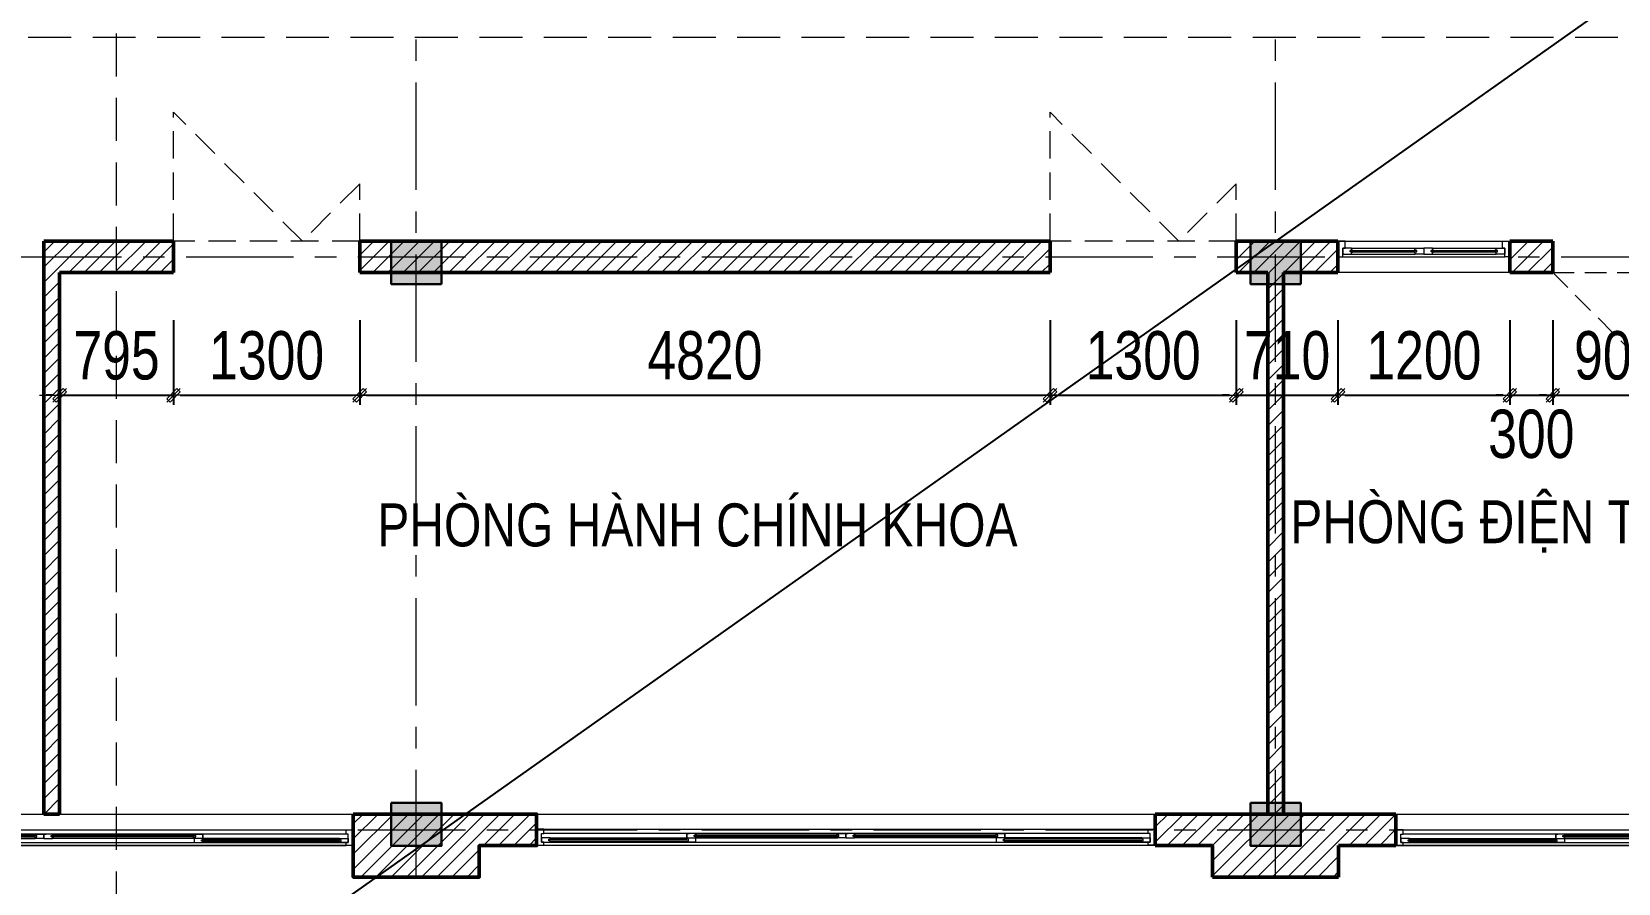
# Model space of a CAD drawing. Header units: millimetres. Extents: x 1109421 to 1726579, y -247837 to 144927.
# Drawn here: x 1568449 to 1579526, y -213094 to -207148 of the extents above; entities that cross this region are included whole.
import ezdxf

# ---------------------------------------------------------------- set-up
doc = ezdxf.new("R2010")
doc.units = ezdxf.units.MM
doc.header["$LTSCALE"] = 600
doc.header["$MEASUREMENT"] = 0
for name, pattern in [('00_Hidden', [2.4, 1.6, -0.8]), ('CENTER', [2, 1.25, -0.25, 0.25, -0.25]), ('HIDDEN', [0.375, 0.25, -0.125])]:
    doc.linetypes.add(name, pattern=pattern)
doc.layers.get('0').update_dxf_attribs({"lineweight": 0})
doc.layers.get('Defpoints').update_dxf_attribs({"lineweight": 0})
for name, color, linetype, lineweight in [('0.15_Cua', 144, 'Continuous', 15), ('cat1', 30, 'Continuous', 50), ('cat2', 22, 'Continuous', 30), ('dim', 144, 'Continuous', 13), ('hatch1', 136, 'Continuous', 9), ('LC MANH DUT', 35, 'HIDDEN', 5), ('LC Text2', 7, 'Continuous', 25), ('Noi that', 35, 'Continuous', 9), ('thay1', 63, 'Continuous', 18), ('truc', 76, 'CENTER', 9)]:
    doc.layers.add(name, color=color, linetype=linetype, lineweight=lineweight)
doc.layers.add('KCS_Plotter', color=11, linetype='Continuous', plot=False)
doc.styles.add('HOATBIF', font='hoatbif.shx', dxfattribs={"width": 0.8})
doc.styles.add('T2', font='VHARIAL.TTF', dxfattribs={"width": 0.8})
doc.dimstyles.new('1-135', dxfattribs={"dimscale": 135, "dimtxt": 2.5, "dimasz": 0.35, "dimexe": 0.5, "dimexo": 0, "dimgap": 0.8, "dimtad": 1, "dimdec": 0, "dimzin": 0, "dimdsep": 46, "dimtxsty": 'HOATBIF', "dimblk1": 'DOT', "dimblk2": 'DOT', "dimsah": 1, "dimcen": -1, "dimdle": 1, "dimclrd": 256, "dimclre": 256, "dimclrt": 4, "dimadec": 3, "dimazin": 2, "dimtfac": 0.333333, "dimtdec": 0, "dimtix": 1, "dimtmove": 2, "dimatfit": 3, "dimldrblk": 'DOT', "dimfxl": 1, "dimtvp": 0.833333, "dimtolj": 1, "dimtzin": 0, "dimarcsym": 0})

# ---------------------------------------------------------------- blocks, each defined once
blk = doc.blocks.new('*U609')
for p, q in [((50, 0), (4270, 0)), ((50, -110), (4270, -110)), ((95, -20), (1050, -20)), ((1110, -50), (2100, -50)), ((1110, -80), (2100, -80)), ((3210, -50), (2220, -50)), ((3210, -80), (2220, -80)), ((4225, -20), (3270, -20)), ((4225, -50), (3270, -50))]:
    blk.add_line(p, q)
at = {"color": 8, "lineweight": 5}
for p, q in [((50, -20), (4270, -20)), ((4270, -80), (50, -80)), ((95, -30), (1050, -30)), ((95, -40), (1050, -40)), ((95, -50), (1050, -50)), ((1110, -60), (2100, -60)), ((1110, -70), (2100, -70)), ((3210, -60), (2220, -60)), ((3210, -70), (2220, -70)), ((4225, -30), (3270, -30)), ((4225, -40), (3270, -40))]:
    blk.add_line(p, q, dxfattribs=at)
for points in [[(50, -20), (35, -20), (35, -80), (50, -80), (50, -110), (0, -110), (0, 0), (0, 0), (0, 0), (50, 0), (50, -20), (35, -20)], [(4270, -20), (4285, -20), (4285, -80), (4270, -80), (4270, -110), (4320, -110), (4320, 0), (4320, 0), (4320, 0), (4270, 0), (4270, -20), (4285, -20)], [(95, -40), (95, -50), (35, -50), (35, -20), (95, -20), (95, -30), (85, -30), (85, -40), (95, -40)], [(1050, -40), (1050, -50), (1110, -50), (1110, -20), (1050, -20), (1050, -30), (1060, -30), (1060, -40), (1050, -40)], [(1110, -70), (1110, -80), (1050, -80), (1050, -50), (1110, -50), (1110, -60), (1100, -60), (1100, -70), (1110, -70)], [(1050, -50), (1050, -80), (1065, -80)], [(2100, -70), (2100, -80), (2160, -80), (2160, -50), (2100, -50), (2100, -60), (2110, -60), (2110, -70), (2100, -70)], [(2160, -50), (2160, -80), (2145, -80)], [(2160, -50), (2160, -80), (2175, -80)], [(2220, -70), (2220, -80), (2160, -80), (2160, -50), (2220, -50), (2220, -60), (2210, -60), (2210, -70), (2220, -70)], [(3270, -40), (3270, -50), (3210, -50), (3210, -20), (3270, -20), (3270, -30), (3260, -30), (3260, -40), (3270, -40)], [(3210, -70), (3210, -80), (3270, -80), (3270, -50), (3210, -50), (3210, -60), (3220, -60), (3220, -70), (3210, -70)], [(3270, -50), (3270, -80), (3255, -80)], [(4225, -40), (4225, -50), (4285, -50), (4285, -20), (4225, -20), (4225, -30), (4235, -30), (4235, -40), (4225, -40)]]:
    blk.add_lwpolyline(points)
for centre, start, end in [((94, -32), 14.2151, 83.5658), ((94, -38), 276.4342, 345.7849), ((1051, -32), 96.4342, 165.7849), ((1051, -38), 194.2151, 263.5658), ((1109, -62), 14.2151, 83.5658), ((1109, -68), 276.4342, 345.7849), ((2101, -62), 96.4342, 165.7849), ((2101, -68), 194.2151, 263.5658), ((2219, -62), 14.2151, 83.5658), ((2219, -68), 276.4342, 345.7849), ((3211, -62), 96.4342, 165.7849), ((3211, -68), 194.2151, 263.5658), ((3269, -32), 14.2151, 83.5658), ((3269, -38), 276.4342, 345.7849), ((4226, -32), 96.4342, 165.7849), ((4226, -38), 194.2151, 263.5658)]:
    blk.add_arc(centre, 8.25, start, end, dxfattribs=at)
blk = doc.blocks.new('*U610')
for p, q in [((50, 0), (4535, 0)), ((50, -110), (4535, -110)), ((95, -20), (1116, -20)), ((1176, -50), (2232, -50)), ((1176, -80), (2232, -80)), ((3409, -50), (2352, -50)), ((3409, -80), (2352, -80)), ((4490, -20), (3469, -20)), ((4490, -50), (3469, -50))]:
    blk.add_line(p, q)
at = {"color": 8, "lineweight": 5}
for p, q in [((50, -20), (4535, -20)), ((4535, -80), (50, -80)), ((95, -30), (1116, -30)), ((95, -40), (1116, -40)), ((95, -50), (1116, -50)), ((1176, -60), (2232, -60)), ((1176, -70), (2232, -70)), ((3409, -60), (2352, -60)), ((3409, -70), (2352, -70)), ((4490, -30), (3469, -30)), ((4490, -40), (3469, -40))]:
    blk.add_line(p, q, dxfattribs=at)
for points in [[(50, -20), (35, -20), (35, -80), (50, -80), (50, -110), (0, -110), (0, 0), (0, 0), (0, 0), (50, 0), (50, -20), (35, -20)], [(4535, -20), (4550, -20), (4550, -80), (4535, -80), (4535, -110), (4585, -110), (4585, 0), (4585, 0), (4585, 0), (4535, 0), (4535, -20), (4550, -20)], [(95, -40), (95, -50), (35, -50), (35, -20), (95, -20), (95, -30), (85, -30), (85, -40), (95, -40)], [(1116, -40), (1116, -50), (1176, -50), (1176, -20), (1116, -20), (1116, -30), (1126, -30), (1126, -40), (1116, -40)], [(1176, -70), (1176, -80), (1116, -80), (1116, -50), (1176, -50), (1176, -60), (1166, -60), (1166, -70), (1176, -70)], [(1116, -50), (1116, -80), (1131, -80)], [(2232, -70), (2232, -80), (2292, -80), (2292, -50), (2232, -50), (2232, -60), (2242, -60), (2242, -70), (2232, -70)], [(2292, -50), (2292, -80), (2277, -80)], [(2292, -50), (2292, -80), (2307, -80)], [(2352, -70), (2352, -80), (2292, -80), (2292, -50), (2352, -50), (2352, -60), (2342, -60), (2342, -70), (2352, -70)], [(3469, -40), (3469, -50), (3409, -50), (3409, -20), (3469, -20), (3469, -30), (3459, -30), (3459, -40), (3469, -40)], [(3409, -70), (3409, -80), (3469, -80), (3469, -50), (3409, -50), (3409, -60), (3419, -60), (3419, -70), (3409, -70)], [(3469, -50), (3469, -80), (3454, -80)], [(4490, -40), (4490, -50), (4550, -50), (4550, -20), (4490, -20), (4490, -30), (4500, -30), (4500, -40), (4490, -40)]]:
    blk.add_lwpolyline(points)
for centre, start, end in [((94, -32), 14.2151, 83.5658), ((94, -38), 276.4342, 345.7849), ((1117, -32), 96.4342, 165.7849), ((1117, -38), 194.2151, 263.5658), ((1175, -62), 14.2151, 83.5658), ((1175, -68), 276.4342, 345.7849), ((2233, -62), 96.4342, 165.7849), ((2233, -68), 194.2151, 263.5658), ((2352, -62), 14.2151, 83.5658), ((2352, -68), 276.4342, 345.7849), ((3410, -62), 96.4342, 165.7849), ((3410, -68), 194.2151, 263.5658), ((3468, -32), 14.2151, 83.5658), ((3468, -38), 276.4342, 345.7849), ((4491, -32), 96.4342, 165.7849), ((4491, -38), 194.2151, 263.5658)]:
    blk.add_arc(centre, 8.25, start, end, dxfattribs=at)
blk = doc.blocks.new('*U607')
for p, q in [((50, 0), (4270, 0)), ((50, -110), (4270, -110)), ((95, -20), (1050, -20)), ((1110, -50), (2100, -50)), ((1110, -80), (2100, -80)), ((3210, -50), (2220, -50)), ((3210, -80), (2220, -80)), ((4225, -20), (3270, -20)), ((4225, -50), (3270, -50))]:
    blk.add_line(p, q)
at = {"color": 8, "lineweight": 5}
for p, q in [((50, -20), (4270, -20)), ((4270, -80), (50, -80)), ((95, -30), (1050, -30)), ((95, -40), (1050, -40)), ((95, -50), (1050, -50)), ((1110, -60), (2100, -60)), ((1110, -70), (2100, -70)), ((3210, -60), (2220, -60)), ((3210, -70), (2220, -70)), ((4225, -30), (3270, -30)), ((4225, -40), (3270, -40))]:
    blk.add_line(p, q, dxfattribs=at)
for points in [[(50, -20), (35, -20), (35, -80), (50, -80), (50, -110), (0, -110), (0, 0), (0, 0), (0, 0), (50, 0), (50, -20), (35, -20)], [(4270, -20), (4285, -20), (4285, -80), (4270, -80), (4270, -110), (4320, -110), (4320, 0), (4320, 0), (4320, 0), (4270, 0), (4270, -20), (4285, -20)], [(95, -40), (95, -50), (35, -50), (35, -20), (95, -20), (95, -30), (85, -30), (85, -40), (95, -40)], [(1050, -40), (1050, -50), (1110, -50), (1110, -20), (1050, -20), (1050, -30), (1060, -30), (1060, -40), (1050, -40)], [(1110, -70), (1110, -80), (1050, -80), (1050, -50), (1110, -50), (1110, -60), (1100, -60), (1100, -70), (1110, -70)], [(1050, -50), (1050, -80), (1065, -80)], [(2100, -70), (2100, -80), (2160, -80), (2160, -50), (2100, -50), (2100, -60), (2110, -60), (2110, -70), (2100, -70)], [(2160, -50), (2160, -80), (2145, -80)], [(2160, -50), (2160, -80), (2175, -80)], [(2220, -70), (2220, -80), (2160, -80), (2160, -50), (2220, -50), (2220, -60), (2210, -60), (2210, -70), (2220, -70)], [(3270, -40), (3270, -50), (3210, -50), (3210, -20), (3270, -20), (3270, -30), (3260, -30), (3260, -40), (3270, -40)], [(3210, -70), (3210, -80), (3270, -80), (3270, -50), (3210, -50), (3210, -60), (3220, -60), (3220, -70), (3210, -70)], [(3270, -50), (3270, -80), (3255, -80)], [(4225, -40), (4225, -50), (4285, -50), (4285, -20), (4225, -20), (4225, -30), (4235, -30), (4235, -40), (4225, -40)]]:
    blk.add_lwpolyline(points)
for centre, start, end in [((94, -32), 14.2151, 83.5658), ((94, -38), 276.4342, 345.7849), ((1051, -32), 96.4342, 165.7849), ((1051, -38), 194.2151, 263.5658), ((1109, -62), 14.2151, 83.5658), ((1109, -68), 276.4342, 345.7849), ((2101, -62), 96.4342, 165.7849), ((2101, -68), 194.2151, 263.5658), ((2219, -62), 14.2151, 83.5658), ((2219, -68), 276.4342, 345.7849), ((3211, -62), 96.4342, 165.7849), ((3211, -68), 194.2151, 263.5658), ((3269, -32), 14.2151, 83.5658), ((3269, -38), 276.4342, 345.7849), ((4226, -32), 96.4342, 165.7849), ((4226, -38), 194.2151, 263.5658)]:
    blk.add_arc(centre, 8.25, start, end, dxfattribs=at)
blk = doc.blocks.new('*U601')
for p, q in [((35, 0), (1165, 0)), ((50, -110), (1150, -110)), ((660, -20), (1105, -20)), ((660, -60), (1105, -60))]:
    blk.add_line(p, q)
at = {"color": 8, "lineweight": 5}
for p, q in [((95, -20), (540, -20)), ((95, -35), (540, -35)), ((95, -45), (540, -45)), ((95, -60), (540, -60)), ((660, -20), (1105, -20)), ((660, -35), (1105, -35)), ((660, -45), (1105, -45)), ((660, -60), (1105, -60))]:
    blk.add_line(p, q, dxfattribs=at)
for points in [[(0, 0), (35, 0), (35, -60), (50, -60), (50, -110), (0, -110), (0, 0)], [(1200, 0), (1165, 0), (1165, -60), (1150, -60), (1150, -110), (1200, -110), (1200, 0)], [(660, -45), (660, -60), (600, -60), (600, -20), (660, -20), (660, -35), (650, -35), (650, -45), (660, -45)], [(1105, -45), (1105, -60), (1165, -60), (1165, -20), (1105, -20), (1105, -35), (1115, -35), (1115, -45), (1105, -45)]]:
    blk.add_lwpolyline(points)
for points in [[(35, -20), (95, -20), (95, -35), (85, -35), (85, -45), (95, -45), (95, -60), (35, -60)], [(600, -20), (540, -20), (540, -35), (550, -35), (550, -45), (540, -45), (540, -60), (600, -60)]]:
    blk.add_lwpolyline(points, close=True)
for points in [[(95, -29, -0.312187), (102, -35, -0.312187)], [(95, -51, 0.312187), (102, -45, 0.312187)], [(540, -29, 0.312187), (533, -35, 0.312187)], [(540, -51, -0.312187), (533, -45, -0.312187)]]:
    blk.add_lwpolyline(points, format="xyb", dxfattribs=at)
for centre, start, end in [((659, -37), 14.2151, 83.5658), ((659, -43), 276.4342, 345.7849), ((1106, -37), 96.4342, 165.7849), ((1106, -43), 194.2151, 263.5658)]:
    blk.add_arc(centre, 8.25, start, end, dxfattribs=at)
blk = doc.blocks.new('DOT')
at = {"layer": 'dim'}
for p, q in [((-3, 0), (3, 0)), ((-1, -1), (1, 1))]:
    blk.add_line(p, q, dxfattribs=at)
blk.add_lwpolyline([(0.5, 1), (-1, -0.5), (-0.5, -1), (1, 0.5)], close=True, dxfattribs=at)
blk = doc.blocks.new('*D1410')
at = {"layer": 'Defpoints', "color": 0, "transparency": 16777216}
for p in [(1568644, -209162), (1569439, -209162), (1569439, -209687)]:
    blk.add_point(p, dxfattribs=at)
at = {"layer": 'dim', "lineweight": -2, "transparency": 16777216}
for p, q in [((1568644, -209162), (1568644, -209754)), ((1569439, -209162), (1569439, -209754)), ((1568597, -209687), (1568549, -209687)), ((1568644, -209687), (1569439, -209687)), ((1569486, -209687), (1569533, -209687))]:
    blk.add_line(p, q, dxfattribs=at)
at = {"layer": 'dim', "lineweight": -2, "transparency": 16777216, "xscale": 47.25, "yscale": 47.25, "zscale": 47.25}
blk.add_blockref('DOT', (1568644, -209687), dxfattribs=at)
at = {"layer": 'dim', "lineweight": -2, "transparency": 16777216, "xscale": 47.25, "yscale": 47.25, "zscale": 47.25, "rotation": 180}
blk.add_blockref('DOT', (1569439, -209687), dxfattribs=at)
at = {"layer": 'dim', "color": 4, "transparency": 16777216, "insert": (1569041, -209410), "char_height": 337.5, "attachment_point": 5, "style": 'HOATBIF'}
blk.add_mtext('\\A1;795', dxfattribs=at)
blk = doc.blocks.new('_Dot')
at = {"color": 0, "linetype": 'ByBlock', "lineweight": -2}
blk.add_line((-0.5, 0), (-1, 0), dxfattribs=at)
at = {"color": 0, "linetype": 'ByBlock', "const_width": 0.5}
blk.add_lwpolyline([(-0.25, 0, 1), (0.25, 0, 1)], format="xyb", close=True, dxfattribs=at)
blk = doc.blocks.new('*D1411')
at = {"layer": 'Defpoints', "color": 0, "transparency": 16777216}
for p in [(1569439, -209162), (1570739, -209162), (1570739, -209687)]:
    blk.add_point(p, dxfattribs=at)
at = {"layer": 'dim', "lineweight": -2, "transparency": 16777216}
for p, q in [((1569439, -209162), (1569439, -209754)), ((1570739, -209162), (1570739, -209754)), ((1569486, -209687), (1570692, -209687))]:
    blk.add_line(p, q, dxfattribs=at)
at = {"layer": 'dim', "lineweight": -2, "transparency": 16777216, "xscale": 47.25, "yscale": 47.25, "zscale": 47.25, "rotation": 180}
blk.add_blockref('DOT', (1569439, -209687), dxfattribs=at)
at = {"layer": 'dim', "lineweight": -2, "transparency": 16777216, "xscale": 47.25, "yscale": 47.25, "zscale": 47.25}
blk.add_blockref('DOT', (1570739, -209687), dxfattribs=at)
at = {"layer": 'dim', "color": 4, "transparency": 16777216, "insert": (1570089, -209410), "char_height": 337.5, "attachment_point": 5, "style": 'HOATBIF'}
blk.add_mtext('\\A1;1300', dxfattribs=at)
blk = doc.blocks.new('*D1412')
at = {"layer": 'Defpoints', "color": 0, "transparency": 16777216}
for p in [(1570739, -209162), (1575559, -209162), (1575559, -209687)]:
    blk.add_point(p, dxfattribs=at)
at = {"layer": 'dim', "lineweight": -2, "transparency": 16777216}
for p, q in [((1570739, -209162), (1570739, -209754)), ((1575559, -209162), (1575559, -209754)), ((1570786, -209687), (1575512, -209687))]:
    blk.add_line(p, q, dxfattribs=at)
at = {"layer": 'dim', "lineweight": -2, "transparency": 16777216, "xscale": 47.25, "yscale": 47.25, "zscale": 47.25, "rotation": 180}
blk.add_blockref('DOT', (1570739, -209687), dxfattribs=at)
at = {"layer": 'dim', "lineweight": -2, "transparency": 16777216, "xscale": 47.25, "yscale": 47.25, "zscale": 47.25}
blk.add_blockref('DOT', (1575559, -209687), dxfattribs=at)
at = {"layer": 'dim', "color": 4, "transparency": 16777216, "insert": (1573149, -209410), "char_height": 337.5, "attachment_point": 5, "style": 'HOATBIF'}
blk.add_mtext('\\A1;4820', dxfattribs=at)
blk = doc.blocks.new('*D1413')
at = {"layer": 'Defpoints', "color": 0, "transparency": 16777216}
for p in [(1575559, -209162), (1576859, -209162), (1576859, -209687)]:
    blk.add_point(p, dxfattribs=at)
at = {"layer": 'dim', "lineweight": -2, "transparency": 16777216}
for p, q in [((1575559, -209162), (1575559, -209754)), ((1576859, -209162), (1576859, -209754)), ((1575606, -209687), (1576812, -209687))]:
    blk.add_line(p, q, dxfattribs=at)
at = {"layer": 'dim', "lineweight": -2, "transparency": 16777216, "xscale": 47.25, "yscale": 47.25, "zscale": 47.25, "rotation": 180}
blk.add_blockref('DOT', (1575559, -209687), dxfattribs=at)
at = {"layer": 'dim', "lineweight": -2, "transparency": 16777216, "xscale": 47.25, "yscale": 47.25, "zscale": 47.25}
blk.add_blockref('DOT', (1576859, -209687), dxfattribs=at)
at = {"layer": 'dim', "color": 4, "transparency": 16777216, "insert": (1576209, -209410), "char_height": 337.5, "attachment_point": 5, "style": 'HOATBIF'}
blk.add_mtext('\\A1;1300', dxfattribs=at)
blk = doc.blocks.new('*D1414')
at = {"layer": 'Defpoints', "color": 0, "transparency": 16777216}
for p in [(1576859, -209162), (1577569, -209162), (1577569, -209687)]:
    blk.add_point(p, dxfattribs=at)
at = {"layer": 'dim', "lineweight": -2, "transparency": 16777216}
for p, q in [((1576859, -209162), (1576859, -209754)), ((1577569, -209162), (1577569, -209754)), ((1576812, -209687), (1576764, -209687)), ((1576859, -209687), (1577569, -209687)), ((1577616, -209687), (1577663, -209687))]:
    blk.add_line(p, q, dxfattribs=at)
at = {"layer": 'dim', "lineweight": -2, "transparency": 16777216, "xscale": 47.25, "yscale": 47.25, "zscale": 47.25}
blk.add_blockref('DOT', (1576859, -209687), dxfattribs=at)
at = {"layer": 'dim', "lineweight": -2, "transparency": 16777216, "xscale": 47.25, "yscale": 47.25, "zscale": 47.25, "rotation": 180}
blk.add_blockref('DOT', (1577569, -209687), dxfattribs=at)
at = {"layer": 'dim', "color": 4, "transparency": 16777216, "insert": (1577214, -209410), "char_height": 337.5, "attachment_point": 5, "style": 'HOATBIF'}
blk.add_mtext('\\A1;710', dxfattribs=at)
blk = doc.blocks.new('*D1415')
at = {"layer": 'Defpoints', "color": 0, "transparency": 16777216}
for p in [(1577569, -209162), (1578769, -209162), (1578769, -209687)]:
    blk.add_point(p, dxfattribs=at)
at = {"layer": 'dim', "lineweight": -2, "transparency": 16777216}
for p, q in [((1577569, -209162), (1577569, -209754)), ((1578769, -209162), (1578769, -209754)), ((1577616, -209687), (1578722, -209687))]:
    blk.add_line(p, q, dxfattribs=at)
at = {"layer": 'dim', "lineweight": -2, "transparency": 16777216, "xscale": 47.25, "yscale": 47.25, "zscale": 47.25, "rotation": 180}
blk.add_blockref('DOT', (1577569, -209687), dxfattribs=at)
at = {"layer": 'dim', "lineweight": -2, "transparency": 16777216, "xscale": 47.25, "yscale": 47.25, "zscale": 47.25}
blk.add_blockref('DOT', (1578769, -209687), dxfattribs=at)
at = {"layer": 'dim', "color": 4, "transparency": 16777216, "insert": (1578169, -209410), "char_height": 337.5, "attachment_point": 5, "style": 'HOATBIF'}
blk.add_mtext('\\A1;1200', dxfattribs=at)
blk = doc.blocks.new('*D1416')
at = {"layer": 'Defpoints', "color": 0, "transparency": 16777216}
for p in [(1578769, -209162), (1579069, -209162), (1579069, -209687)]:
    blk.add_point(p, dxfattribs=at)
at = {"layer": 'dim', "lineweight": -2, "transparency": 16777216}
for p, q in [((1578769, -209162), (1578769, -209754)), ((1579069, -209162), (1579069, -209754)), ((1578722, -209687), (1578674, -209687)), ((1578769, -209687), (1579069, -209687)), ((1579116, -209687), (1579163, -209687))]:
    blk.add_line(p, q, dxfattribs=at)
at = {"layer": 'dim', "lineweight": -2, "transparency": 16777216, "xscale": 47.25, "yscale": 47.25, "zscale": 47.25}
blk.add_blockref('DOT', (1578769, -209687), dxfattribs=at)
at = {"layer": 'dim', "lineweight": -2, "transparency": 16777216, "xscale": 47.25, "yscale": 47.25, "zscale": 47.25, "rotation": 180}
blk.add_blockref('DOT', (1579069, -209687), dxfattribs=at)
at = {"layer": 'dim', "color": 4, "transparency": 16777216, "insert": (1578919, -209958), "char_height": 337.5, "attachment_point": 5, "style": 'HOATBIF'}
blk.add_mtext('\\A1;300', dxfattribs=at)
blk = doc.blocks.new('*D1417')
at = {"layer": 'Defpoints', "color": 0, "transparency": 16777216}
for p in [(1579069, -209162), (1579969, -209162), (1579969, -209687)]:
    blk.add_point(p, dxfattribs=at)
at = {"layer": 'dim', "lineweight": -2, "transparency": 16777216}
for p, q in [((1579069, -209162), (1579069, -209754)), ((1579969, -209162), (1579969, -209754)), ((1579022, -209687), (1578974, -209687)), ((1579069, -209687), (1579969, -209687)), ((1580016, -209687), (1580063, -209687))]:
    blk.add_line(p, q, dxfattribs=at)
at = {"layer": 'dim', "lineweight": -2, "transparency": 16777216, "xscale": 47.25, "yscale": 47.25, "zscale": 47.25}
blk.add_blockref('DOT', (1579069, -209687), dxfattribs=at)
at = {"layer": 'dim', "lineweight": -2, "transparency": 16777216, "xscale": 47.25, "yscale": 47.25, "zscale": 47.25, "rotation": 180}
blk.add_blockref('DOT', (1579969, -209687), dxfattribs=at)
at = {"layer": 'dim', "color": 4, "transparency": 16777216, "insert": (1579519, -209410), "char_height": 337.5, "attachment_point": 5, "style": 'HOATBIF'}
blk.add_mtext('\\A1;900', dxfattribs=at)
blk = doc.blocks.new('COT BT')
at = {"layer": 'cat2', "ltscale": 2}
h = blk.add_hatch(color=256, dxfattribs=at)
h.dxf.hatch_style = 1
h.paths.add_polyline_path([(240, 190), (-110, 190), (-110, -110), (240, -110)])
blk.add_lwpolyline([(-110, 190), (240, 190), (240, -110), (-110, -110)], close=True, dxfattribs=at)

msp = doc.modelspace()

# ---------------------------------------------------------------- hatches: boundary and pattern name
at = {"layer": 'hatch1'}
h = msp.add_hatch(dxfattribs=at)
h.set_pattern_fill('ANSI31', color=256, scale=600)
h.set_pattern_definition([(45, (-475069.9, -175305.75), (-53.0330086, 53.0330086), [])])
h.paths.add_polyline_path([(1588443.8, -200610.3), (1546423.8, -200610.3), (1546423.8, -206120.3), (1546643.8, -206120.3), (1546643.8, -200830.3), (1548883.8, -200830.3), (1548883.8, -206620.3), (1549103.8, -206620.3), (1549103.8, -200830.3), (1558423.8, -200830.3), (1558423.8, -206020.3), (1558643.8, -206020.3), (1558643.8, -205830.3), (1561923.8, -205830.3), (1561923.8, -205720.3), (1558643.8, -205720.3), (1558643.8, -200830.3), (1563143.8, -200830.3), (1563143.8, -205720.3), (1562923.8, -205720.3), (1562923.8, -205830.3), (1563765.6, -205830.3), (1563985.6, -205610.3), (1563363.8, -205610.3), (1563363.8, -200830.3), (1565823.8, -200830.3), (1565823.8, -205610.3), (1565145.6, -205610.3), (1565365.6, -205830.3), (1568253.8, -205830.3), (1568253.8, -205720.3), (1566043.8, -205720.3), (1566043.8, -200830.3), (1571023.8, -200830.3), (1571023.8, -205720.3), (1571243.8, -205720.3), (1571243.8, -200830.3), (1574068.8, -200830.3), (1574068.8, -203830.3), (1572968.8, -203830.3), (1572968.8, -204710.3), (1573078.8, -204710.3), (1573078.8, -203940.3), (1575078.8, -203940.3), (1575078.8, -204710.3), (1575188.8, -204710.3), (1575188.8, -203830.3), (1574288.8, -203830.3), (1574288.8, -200830.3), (1577023.8, -200830.3), (1577023.8, -205720.3), (1575188.8, -205720.3), (1575188.8, -205610.3), (1575078.8, -205610.3), (1575078.8, -205830.3), (1577568.8, -205830.3), (1577568.8, -205610.3), (1577243.8, -205610.3), (1577243.8, -200830.3), (1580078.8, -200830.3), (1580078.8, -205610.3), (1579968.8, -205610.3), (1579968.8, -205830.3), (1580078.8, -205830.3), (1580448.8, -205830.3), (1580448.8, -205610.3), (1580188.8, -205610.3), (1580188.8, -200830.3), (1583078.8, -200830.3), (1583078.8, -205610.3), (1582848.8, -205610.3), (1582848.8, -205830.3), (1583513.8, -205830.3), (1583513.8, -205610.3), (1583188.8, -205610.3), (1583188.8, -200830.3), (1588223.8, -200830.3), (1588223.8, -205610.3), (1585913.8, -205610.3), (1585913.8, -205830.3), (1586023.8, -205830.3), (1586023.8, -206570.3), (1586243.8, -206570.3), (1586243.8, -205830.3), (1588223.8, -205830.3), (1588223.8, -212610.3), (1587243.8, -212610.3), (1587243.8, -213270.3), (1588443.8, -213270.3), (1588443.8, -212610.3)])
h.paths.add_polyline_path([(1587463.8, -212830.3), (1588223.8, -212830.3), (1588223.8, -213050.3), (1587463.8, -213050.3)], flags=16)
h.paths.add_polyline_path([(1573078.8, -205610.3), (1572968.8, -205610.3), (1572968.8, -205720.3), (1569553.8, -205720.3), (1569553.8, -205830.3), (1573078.8, -205830.3)], flags=17)
h.paths.add_polyline_path([(1579068.8, -205610.3), (1578768.8, -205610.3), (1578768.8, -205830.3), (1579068.8, -205830.3)], flags=17)
h.paths.add_polyline_path([(1581948.8, -205610.3), (1581648.8, -205610.3), (1581648.8, -205830.3), (1581948.8, -205830.3)], flags=17)
h.paths.add_polyline_path([(1585013.8, -205610.3), (1584713.8, -205610.3), (1584713.8, -205830.3), (1585013.8, -205830.3)], flags=17)
h.paths.add_polyline_path([(1586243.8, -207470.3), (1586023.8, -207470.3), (1586023.8, -208610.3), (1584308.8, -208610.3), (1584308.8, -208830.3), (1588223.8, -208830.3), (1588223.8, -208610.3), (1586243.8, -208610.3)], flags=17)
h.paths.add_polyline_path([(1584158.8, -212610.3), (1583133.8, -212610.3), (1583133.8, -208830.3), (1583308.8, -208830.3), (1583308.8, -208610.3), (1582853.8, -208610.3), (1582853.8, -208830.3), (1583023.8, -208830.3), (1583023.8, -212610.3), (1582558.8, -212610.3), (1582558.8, -212830.3), (1582958.8, -212830.3), (1582958.8, -213270.3), (1584158.8, -213270.3)])
h.paths.add_polyline_path([(1583173.3, -212830.3), (1583933.3, -212830.3), (1583933.3, -213050.3), (1583173.3, -213050.3)], flags=16)
h.paths.add_polyline_path([(1580453.8, -208610.3), (1579968.8, -208610.3), (1579968.8, -208830.3), (1580078.8, -208830.3), (1580078.8, -212610.3), (1580188.8, -212610.3), (1580188.8, -208830.3), (1580453.8, -208830.3)], flags=17)
h.paths.add_polyline_path([(1577568.8, -208610.3), (1576858.8, -208610.3), (1576858.8, -208830.3), (1577078.8, -208830.3), (1577078.8, -212610.3), (1577188.8, -212610.3), (1577188.8, -208830.3), (1577568.8, -208830.3)], flags=17)
h.paths.add_polyline_path([(1579068.8, -208610.3), (1578768.8, -208610.3), (1578768.8, -208830.3), (1579068.8, -208830.3)], flags=17)
h.paths.add_polyline_path([(1581953.8, -208610.3), (1581653.8, -208610.3), (1581653.8, -208830.3), (1581953.8, -208830.3)], flags=17)
h.paths.add_polyline_path([(1577973.8, -212610.3), (1577573.8, -212610.3), (1576693.8, -212610.3), (1576293.8, -212610.3), (1576293.8, -212830.3), (1576693.8, -212830.3), (1576693.8, -213050.3), (1577573.8, -213050.3), (1577573.8, -212830.3), (1577973.8, -212830.3)], flags=17)
h.paths.add_polyline_path([(1575558.8, -208610.3), (1570738.8, -208610.3), (1570738.8, -208830.3), (1575558.8, -208830.3)], flags=17)
h.paths.add_polyline_path([(1569438.8, -208610.3), (1568533.8, -208610.3), (1568533.8, -212610.3), (1568643.8, -212610.3), (1568643.8, -208830.3), (1569438.8, -208830.3)], flags=17)
h.paths.add_polyline_path([(1571573.8, -212830.3), (1571973.8, -212830.3), (1571973.8, -212610.3), (1571573.8, -212610.3), (1570693.8, -212610.3), (1570693.8, -212830.3), (1570693.8, -213050.3), (1571573.8, -213050.3)], flags=17)
h.paths.add_polyline_path([(1566373.8, -212610.3), (1565493.8, -212610.3), (1565493.8, -212830.3), (1565493.8, -213050.3), (1566373.8, -213050.3)], flags=17)
h.paths.add_polyline_path([(1563693.8, -212610.3), (1562813.8, -212610.3), (1562413.8, -212610.3), (1562413.8, -212830.3), (1562813.8, -212830.3), (1562813.8, -213050.3), (1563693.8, -213050.3), (1563693.8, -212830.3)], flags=17)
h.paths.add_polyline_path([(1558973.8, -212830.3), (1559373.8, -212830.3), (1559373.8, -212610.3), (1558973.8, -212610.3), (1558643.8, -212610.3), (1558643.8, -208420.3), (1558423.8, -208420.3), (1558423.8, -212610.3), (1558093.8, -212610.3), (1557693.8, -212610.3), (1557693.8, -212830.3), (1558093.8, -212830.3), (1558093.8, -213050.3), (1558973.8, -213050.3)], flags=17)
h.paths.add_polyline_path([(1553373.8, -212610.3), (1552973.8, -212610.3), (1552093.8, -212610.3), (1551693.8, -212610.3), (1551693.8, -212830.3), (1552093.8, -212830.3), (1552093.8, -213050.3), (1552973.8, -213050.3), (1552973.8, -212830.3), (1553373.8, -212830.3)], flags=17)
h.paths.add_polyline_path([(1547703.8, -212610.3), (1547303.8, -212610.3), (1546643.8, -212610.3), (1546643.8, -208320.3), (1546423.8, -208320.3), (1546423.8, -212830.3), (1546423.8, -213050.3), (1547303.8, -213050.3), (1547303.8, -212830.3), (1547703.8, -212830.3)], flags=17)
h.paths.add_polyline_path([(1549103.8, -207920.3), (1548883.8, -207920.3), (1548883.8, -212610.3), (1549103.8, -212610.3)], flags=17)

# ---------------------------------------------------------------- linework, layer by layer
at = {"layer": 'cat1'}
for p, q in [((1568533.8, -212610.3), (1568533.8, -208610.3)), ((1569438.8, -208610.3), (1568533.8, -208610.3)), ((1569438.8, -208830.3), (1569438.8, -208610.3)), ((1570738.8, -208830.3), (1570738.8, -208610.3)), ((1575558.8, -208610.3), (1570738.8, -208610.3)), ((1575558.8, -208830.3), (1575558.8, -208610.3)), ((1577568.8, -208610.3), (1576858.8, -208610.3)), ((1576858.8, -208830.3), (1576858.8, -208610.3)), ((1577568.8, -208830.3), (1577568.8, -208610.3)), ((1578768.8, -208830.3), (1578768.8, -208610.3)), ((1579068.8, -208610.3), (1578768.8, -208610.3)), ((1579068.8, -208830.3), (1579068.8, -208610.3)), ((1568643.8, -212610.3), (1568643.8, -208830.3)), ((1569438.8, -208830.3), (1568643.8, -208830.3)), ((1575558.8, -208830.3), (1570738.8, -208830.3)), ((1577078.8, -208830.3), (1576858.8, -208830.3)), ((1577078.8, -212610.3), (1577078.8, -208830.3)), ((1577568.8, -208830.3), (1577188.8, -208830.3)), ((1577188.8, -212610.3), (1577188.8, -208830.3)), ((1579068.8, -208830.3), (1578768.8, -208830.3)), ((1568533.8, -212610.3), (1568643.8, -212610.3)), ((1576693.8, -212610.3), (1576293.8, -212610.3)), ((1576293.8, -212610.3), (1576293.8, -212830.3)), ((1577573.8, -212610.3), (1576693.8, -212610.3)), ((1577973.8, -212610.3), (1577573.8, -212610.3)), ((1577973.8, -212830.3), (1577973.8, -212610.3)), ((1576293.8, -212830.3), (1576693.8, -212830.3)), ((1576693.8, -212830.3), (1576693.8, -213050.3)), ((1577573.8, -213050.3), (1577573.8, -212830.3)), ((1577573.8, -212830.3), (1577973.8, -212830.3)), ((1576693.8, -213050.3), (1577573.8, -213050.3))]:
    msp.add_line(p, q, dxfattribs=at)
msp.add_lwpolyline([(1570693.8, -212610.3), (1571573.8, -212610.3), (1571973.8, -212610.3), (1571973.8, -212830.3), (1571573.8, -212830.3), (1571573.8, -213050.3), (1570693.8, -213050.3), (1570693.8, -212830.3), (1570693.8, -212830.3), (1570693.8, -212610.3), (1570693.8, -212610.3)], dxfattribs=at)
at = {"layer": 'KCS_Plotter'}
msp.add_line((1540917.9, -234220.8), (1601125, -191645.8), dxfattribs=at)
at = {"layer": 'LC MANH DUT', "ltscale": 2}
for p, q in [((1569041.3, -218710.6), (1569041.3, -197081.3)), ((1542774.4, -207186.6), (1591430.5, -207186.6))]:
    msp.add_line(p, q, dxfattribs=at)
at = {"layer": 'LC MANH DUT'}
msp.add_lwpolyline([(1579068.8, -208830.3), (1579968.8, -208830.3), (1579968.8, -209730.3), (1579068.8, -208830.3)], dxfattribs=at)
at = {"layer": 'Noi that', "linetype": '00_Hidden', "ltscale": 0.2}
for p, q in [((1569438.8, -208610.3), (1569438.8, -207710.3)), ((1570338.8, -208610.3), (1569438.8, -207710.3)), ((1575558.8, -208610.3), (1575558.8, -207710.3)), ((1576458.8, -208610.3), (1575558.8, -207710.3)), ((1570738.8, -208210.3), (1570338.8, -208610.3)), ((1570738.8, -208610.3), (1570738.8, -208210.3)), ((1576858.8, -208210.3), (1576458.8, -208610.3)), ((1576858.8, -208610.3), (1576858.8, -208210.3)), ((1570738.8, -208610.3), (1569438.8, -208610.3)), ((1576858.8, -208610.3), (1575558.8, -208610.3))]:
    msp.add_line(p, q, dxfattribs=at)
at = {"layer": 'thay1'}
for points in [[(1577568.8, -208610.3), (1578768.8, -208610.3), (1578768.8, -208830.3), (1577568.8, -208830.3)], [(1566373.8, -212610.3), (1570693.8, -212610.3), (1570693.8, -212830.3), (1566373.8, -212830.3)], [(1571973.8, -212610.3), (1576293.8, -212610.3), (1576293.8, -212830.3), (1571973.8, -212830.3)], [(1577973.8, -212610.3), (1582558.8, -212610.3), (1582558.8, -212830.3), (1577973.8, -212830.3)]]:
    msp.add_lwpolyline(points, close=True, dxfattribs=at)
at = {"layer": 'truc'}
for p, q in [((1571133.8, -217852.6), (1571133.8, -197632.2)), ((1577133.8, -217852.6), (1577133.8, -197632.2)), ((1544326.5, -208720.3), (1591297.2, -208720.3)), ((1544326.5, -212720.3), (1591297.2, -212720.3))]:
    msp.add_line(p, q, dxfattribs=at)

# ---------------------------------------------------------------- block references
at = {"layer": '0.15_Cua', "xscale": -1, "rotation": 180}
for name, p in [('*U601', (1577568.8, -208720.3)), ('*U607', (1566373.8, -212830.3)), ('*U609', (1571973.8, -212826.9)), ('*U610', (1577973.8, -212830.3))]:
    msp.add_blockref(name, p, dxfattribs=at)
at = {"layer": 'cat1', "rotation": 180}
for p in [(1571198.8, -208720.3), (1577198.8, -208720.3)]:
    msp.add_blockref('COT BT', p, dxfattribs=at)
at = {"layer": 'cat1'}
for p in [(1571068.8, -212722.7), (1577068.8, -212722.7)]:
    msp.add_blockref('COT BT', p, dxfattribs=at)

# ---------------------------------------------------------------- texts
at = {"layer": 'LC Text2', "style": 'T2', "width": 0.8}
for s, p in [('phßng ®iÖn tim', (1577235.9, -210719.5)), ('phßng hµnh chÝnh khoa', (1570861.7, -210741.8))]:
    msp.add_text(s, height=300, dxfattribs=at).set_placement(p)

# ---------------------------------------------------------------- dimensions: what is measured, and where the dimension line sits
at = {"layer": 'dim'}
for base, p1, p2, picture, middle in [((1569438.8, -209686.6), (1568643.8, -209162), (1569438.8, -209162), '*D1410', (1569041.3, -209409.8)), ((1570738.8, -209686.6), (1569438.8, -209162), (1570738.8, -209162), '*D1411', (1570088.8, -209409.8)), ((1575558.8, -209686.6), (1570738.8, -209162), (1575558.8, -209162), '*D1412', (1573148.8, -209409.8)), ((1576858.8, -209686.6), (1575558.8, -209162), (1576858.8, -209162), '*D1413', (1576208.8, -209409.8)), ((1577568.8, -209686.6), (1576858.8, -209162), (1577568.8, -209162), '*D1414', (1577213.8, -209409.8)), ((1578768.8, -209686.6), (1577568.8, -209162), (1578768.8, -209162), '*D1415', (1578168.8, -209409.8)), ((1579968.8, -209686.6), (1579068.8, -209162), (1579968.8, -209162), '*D1417', (1579518.8, -209409.8))]:
    dim = msp.add_linear_dim(base=base, p1=p1, p2=p2, dimstyle='1-135', dxfattribs=at)
    dim.commit()
    dim.dimension.update_dxf_attribs({"geometry": picture, "text_midpoint": middle})
dim = msp.add_linear_dim(base=(1579068.8, -209686.6), p1=(1578768.8, -209162), p2=(1579068.8, -209162), dimstyle='1-135', dxfattribs=at)
dim.commit()
dim.dimension.update_dxf_attribs({"geometry": '*D1416', "text_midpoint": (1578918.8, -209958.4), "dimtype": 160})

doc.saveas('drawing.dxf')
